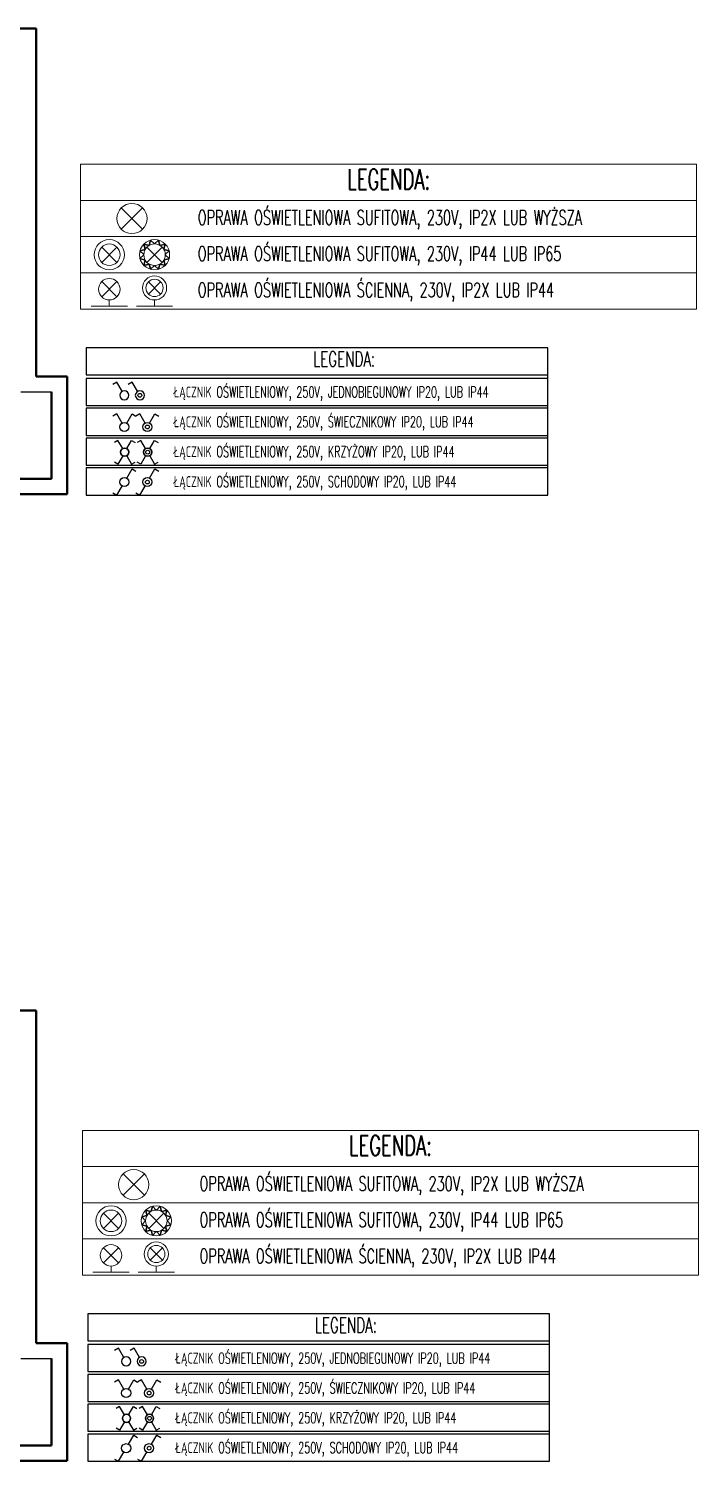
# Model space of a CAD drawing. Header units: inches. Extents: x -114 to 163, y -251 to 267.
# Drawn here: x 64.81 to 71.35, y 54.1 to 68.09 of the extents above; entities that cross this region are included whole.
import ezdxf
from ezdxf.enums import TextEntityAlignment as Align

# ---------------------------------------------------------------- set-up
doc = ezdxf.new("R2010")
doc.units = ezdxf.units.IN
doc.header["$MEASUREMENT"] = 0
for name, color, linetype, lineweight in [('IE-lampy-legenda_Michał_Skrzypek', 7, 'Continuous', 0), ('IE-łącznik-legenda_Michał_Skrzypek', 7, 'Continuous', 0), ('WALL 1 75', 250, 'Continuous', 40)]:
    doc.layers.add(name, color=color, linetype=linetype, lineweight=lineweight)
doc.styles.add('simplex', font='simplex.shx')

# ---------------------------------------------------------------- blocks, each defined once
blk = doc.blocks.new('*U16')
at = {"layer": 'IE-łącznik-legenda_Michał_Skrzypek', "lineweight": -3, "ltscale": 50}
blk.add_lwpolyline([(-1.72, -1.72), (-0.8, 1.72), (1.72, -0.8), (-0.8, 1.72), (-1.72, -1.72)], dxfattribs=at)
blk = doc.blocks.new('*U17')
at = {"layer": 'IE-lampy-legenda_Michał_Skrzypek', "color": 0, "linetype": 'ByBlock', "lineweight": -2, "transparency": 16777216}
blk.add_blockref('*U16', (-36270.85, -122421.39), dxfattribs=at)
for p, rotation in [((-36266.64, -122421.56), 329.9999999999999), ((-36276.83, -122426.91), 59.99999999999996), ((-36277, -122431.12), 89.99999999999994), ((-36274.58, -122423.35), 29.99999999999996), ((-36263.08, -122423.81), 299.9999999999999), ((-36261.29, -122431.75), 239.9999999999999), ((-36261.12, -122427.54), 269.9999999999999), ((-36275.04, -122434.85), 120), ((-36271.48, -122437.11), 150), ((-36267.27, -122437.27), 180), ((-36263.54, -122435.32), 209.9999999999999)]:
    blk.add_blockref('*U16', p, dxfattribs=dict(at, rotation=rotation))
blk = doc.blocks.new('Legenda lampy')
at = {"layer": 'IE-lampy-legenda_Michał_Skrzypek'}
for p, q in [((408.35, 96), (0, 96)), ((0, 96), (0, 72)), ((0, 72), (408.35, 72))]:
    blk.add_line(p, q, dxfattribs=at)
at = {"layer": 'IE-lampy-legenda_Michał_Skrzypek', "lineweight": 13, "ltscale": 50}
for p, q in [((408.35, 96), (408.35, 72)), ((26.94, 67.07), (41.08, 52.93)), ((26.94, 52.93), (41.08, 67.07)), ((13.96, 41.05), (24.06, 30.95)), ((13.96, 30.95), (24.06, 41.05)), ((43.96, 30.95), (54.06, 41.05)), ((54.06, 30.95), (43.96, 41.05)), ((13.96, 18.19), (24.06, 8.09)), ((13.96, 8.09), (24.06, 18.19)), ((44.97, 18.04), (53.05, 9.96)), ((44.97, 9.96), (53.05, 18.04)), ((7.01, 2), (31.01, 2)), ((19.01, 2), (19.01, 6)), ((37.01, 2), (61.01, 2)), ((49.01, 2), (49.01, 6))]:
    blk.add_line(p, q, dxfattribs=at)
for points in [[(0, 72), (0, 48), (408.35, 48), (408.35, 72)], [(0, 48), (0, 24), (408.35, 24), (408.35, 48)], [(0, 24), (0, 0), (408.35, 0), (408.35, 24)]]:
    blk.add_lwpolyline(points, dxfattribs=at)
for centre, radius in [((34.01, 60), 10), ((19.01, 36), 10), ((19.01, 36), 7.14), ((49.01, 36), 10), ((49.01, 36), 7.14), ((19.01, 13.14), 7.14), ((49.01, 14), 8), ((49.01, 14), 5.71)]:
    blk.add_circle(centre, radius, dxfattribs=at)
at = {"layer": 'IE-lampy-legenda_Michał_Skrzypek', "lineweight": -3}
blk.add_blockref('*U17', (36318.07, 122465.33), dxfattribs=at)
at = {"layer": 'IE-lampy-legenda_Michał_Skrzypek', "ltscale": 2, "style": 'simplex', "width": 0.65}
blk.add_text('LEGENDA:', height=13.415, dxfattribs=at).set_placement((204.17, 85.95), align=Align.MIDDLE_CENTER)
for s, p in [('OPRAWA OŚWIETLENIOWA SUFITOWA, 230V, IP2X LUB WYŻSZA', (77.63, 60.68)), ('OPRAWA OŚWIETLENIOWA SUFITOWA, 230V, IP44 LUB IP65', (77.63, 36.68)), ('OPRAWA OŚWIETLENIOWA ŚCIENNA, 230V, IP2X LUB IP44', (77.63, 12.68))]:
    blk.add_text(s, height=9.5824, dxfattribs=at).set_placement(p, align=Align.MIDDLE_LEFT)

msp = doc.modelspace()

# ---------------------------------------------------------------- linework, layer by layer
for p, q in [((69.88, 64.977), (65.37, 64.977)), ((65.37, 64.977), (65.37, 64.712)), ((69.88, 63.537), (69.88, 64.977)), ((65.37, 64.712), (69.88, 64.712)), ((69.88, 64.677), (65.37, 64.677)), ((65.37, 64.677), (65.37, 64.412)), ((64.734, 64.545), (65.034, 64.545)), ((65.67, 64.641), (65.632, 64.619)), ((65.722, 64.551), (65.67, 64.641)), ((65.822, 64.641), (65.783, 64.619)), ((65.874, 64.551), (65.822, 64.641)), ((65.37, 64.412), (69.88, 64.412)), ((69.88, 64.385), (65.37, 64.385)), ((65.37, 64.385), (65.37, 64.12)), ((65.67, 64.331), (65.632, 64.309)), ((65.722, 64.241), (65.67, 64.331)), ((65.767, 64.241), (65.819, 64.331)), ((65.819, 64.331), (65.857, 64.309)), ((65.894, 64.331), (65.856, 64.309)), ((65.946, 64.241), (65.894, 64.331)), ((65.991, 64.241), (66.043, 64.331)), ((66.043, 64.331), (66.081, 64.309)), ((65.37, 64.12), (69.88, 64.12)), ((69.88, 64.093), (65.37, 64.093)), ((65.37, 64.093), (65.37, 63.828)), ((65.681, 64.072), (65.647, 64.052)), ((65.728, 63.991), (65.681, 64.072)), ((65.768, 63.991), (65.815, 64.072)), ((65.815, 64.072), (65.85, 64.052)), ((65.906, 64.072), (65.871, 64.052)), ((65.952, 63.991), (65.906, 64.072)), ((65.992, 63.991), (66.039, 64.072)), ((66.039, 64.072), (66.074, 64.052)), ((65.681, 63.84), (65.647, 63.86)), ((65.728, 63.921), (65.681, 63.84)), ((65.768, 63.921), (65.815, 63.84)), ((65.815, 63.84), (65.85, 63.86)), ((65.906, 63.84), (65.871, 63.86)), ((65.952, 63.921), (65.906, 63.84)), ((65.992, 63.921), (66.039, 63.84)), ((66.039, 63.84), (66.074, 63.86)), ((65.37, 63.828), (69.88, 63.828)), ((69.88, 63.802), (65.37, 63.802)), ((65.37, 63.802), (65.37, 63.537)), ((65.767, 63.703), (65.819, 63.793)), ((65.819, 63.793), (65.857, 63.77)), ((65.991, 63.703), (66.043, 63.793)), ((66.043, 63.793), (66.081, 63.77)), ((65.632, 63.558), (65.67, 63.535)), ((65.67, 63.535), (65.722, 63.625)), ((65.856, 63.558), (65.894, 63.535)), ((65.894, 63.535), (65.946, 63.625)), ((65.37, 63.537), (69.88, 63.537)), ((69.897, 55.537), (65.387, 55.537)), ((65.387, 55.537), (65.387, 55.272)), ((69.897, 54.097), (69.897, 55.537)), ((65.387, 55.272), (69.897, 55.272)), ((69.897, 55.237), (65.387, 55.237)), ((65.387, 55.237), (65.387, 54.972)), ((65.687, 55.201), (65.649, 55.179)), ((65.739, 55.111), (65.687, 55.201)), ((65.839, 55.201), (65.8, 55.179)), ((65.891, 55.111), (65.839, 55.201)), ((64.734, 55.101), (65.034, 55.101)), ((65.387, 54.972), (69.897, 54.972)), ((69.897, 54.945), (65.387, 54.945)), ((65.387, 54.945), (65.387, 54.68)), ((65.687, 54.891), (65.649, 54.869)), ((65.739, 54.801), (65.687, 54.891)), ((65.784, 54.801), (65.836, 54.891)), ((65.836, 54.891), (65.874, 54.869)), ((65.912, 54.891), (65.873, 54.869)), ((65.964, 54.801), (65.912, 54.891)), ((66.008, 54.801), (66.06, 54.891)), ((66.06, 54.891), (66.099, 54.869)), ((65.387, 54.68), (69.897, 54.68)), ((69.897, 54.654), (65.387, 54.654)), ((65.387, 54.654), (65.387, 54.389)), ((65.698, 54.632), (65.664, 54.612)), ((65.745, 54.551), (65.698, 54.632)), ((65.785, 54.551), (65.832, 54.632)), ((65.832, 54.632), (65.867, 54.612)), ((65.923, 54.632), (65.888, 54.612)), ((65.97, 54.551), (65.923, 54.632)), ((66.01, 54.551), (66.056, 54.632)), ((66.056, 54.632), (66.091, 54.612)), ((65.745, 54.482), (65.698, 54.401)), ((65.785, 54.482), (65.832, 54.401)), ((65.97, 54.482), (65.923, 54.401)), ((66.01, 54.482), (66.056, 54.401)), ((65.387, 54.389), (69.897, 54.389)), ((69.897, 54.362), (65.387, 54.362)), ((65.387, 54.362), (65.387, 54.097)), ((65.698, 54.401), (65.664, 54.421)), ((65.784, 54.263), (65.836, 54.353)), ((65.832, 54.401), (65.867, 54.421)), ((65.836, 54.353), (65.874, 54.33)), ((65.923, 54.401), (65.888, 54.421)), ((66.008, 54.263), (66.06, 54.353)), ((66.056, 54.401), (66.091, 54.421)), ((66.06, 54.353), (66.099, 54.33)), ((65.687, 54.096), (65.739, 54.186)), ((65.912, 54.096), (65.964, 54.186)), ((65.387, 54.097), (69.897, 54.097)), ((65.649, 54.118), (65.687, 54.096)), ((65.873, 54.118), (65.912, 54.096))]:
    msp.add_line(p, q)
for centre, radius in [((65.896, 64.512), 0.0185), ((65.969, 64.203), 0.0185), ((65.972, 63.956), 0.0185), ((65.744, 63.664), 0.0445), ((65.969, 63.664), 0.0445), ((65.969, 63.664), 0.0185), ((65.913, 55.072), 0.0185), ((65.986, 54.763), 0.0185), ((65.99, 54.516), 0.0185), ((65.762, 54.224), 0.0445), ((65.986, 54.224), 0.0445), ((65.986, 54.224), 0.0185)]:
    msp.add_circle(centre, radius)
at = {"extrusion": (0, 0, -1)}
for centre, major_axis, start_param, end_param in [((65.744, 64.512), (0.0315, 0.0315), 3.926991, 10.210176), ((65.896, 64.512), (0.0315, 0.0315), 3.926991, 10.210176), ((65.748, 63.956), (-0.0283, 0.0283), 2.356194490192296, 8.639379797371882), ((65.972, 63.956), (-0.0283, 0.0283), 2.356194490192296, 8.639379797371882), ((65.762, 55.072), (0.0315, 0.0315), 3.926991, 10.210176), ((65.913, 55.072), (0.0315, 0.0315), 3.926991, 10.210176), ((65.765, 54.516), (-0.0283, 0.0283), 2.356194490192296, 8.639379797371882), ((65.99, 54.516), (-0.0283, 0.0283), 2.356194490192296, 8.639379797371882)]:
    msp.add_ellipse(centre, major_axis=major_axis, ratio=1, start_param=start_param, end_param=end_param, dxfattribs=at)
for centre, major_axis in [((65.744, 64.203), (0.0315, 0.0315)), ((65.969, 64.203), (0.0315, 0.0315)), ((65.748, 63.956), (0.0283, 0.0283)), ((65.972, 63.956), (0.0283, 0.0283)), ((65.762, 54.763), (0.0315, 0.0315)), ((65.986, 54.763), (0.0315, 0.0315)), ((65.765, 54.516), (0.0283, 0.0283)), ((65.99, 54.516), (0.0283, 0.0283))]:
    msp.add_ellipse(centre, major_axis=major_axis, ratio=1, start_param=5.497787, end_param=11.780972)
at = {"layer": 'WALL 1 75'}
for p, q in [((62.584, 68.095), (64.884, 68.095)), ((64.884, 64.695), (64.884, 68.095)), ((64.884, 64.695), (65.184, 64.695)), ((65.184, 64.695), (65.184, 63.545)), ((65.034, 64.545), (65.034, 63.695)), ((62.734, 63.695), (65.034, 63.695)), ((61.563, 63.545), (65.184, 63.545)), ((62.584, 58.501), (64.884, 58.501)), ((64.884, 55.251), (64.884, 58.501)), ((64.884, 55.251), (65.184, 55.251)), ((65.184, 55.251), (65.184, 54.101)), ((65.034, 55.101), (65.034, 54.251)), ((62.734, 54.251), (65.034, 54.251)), ((58.664, 54.101), (65.184, 54.101))]:
    msp.add_line(p, q, dxfattribs=at)

# ---------------------------------------------------------------- block references
at = {"layer": 'IE-lampy-legenda_Michał_Skrzypek', "lineweight": -3, "ltscale": 50, "xscale": 0.01473765065228941, "yscale": 0.01473765065228941, "zscale": 0.01473765065228941}
for p in [(65.317, 65.355), (65.334, 55.915)]:
    msp.add_blockref('Legenda lampy', p, dxfattribs=at)

# ---------------------------------------------------------------- texts
at = {"ltscale": 2, "style": 'simplex', "width": 0.65}
for p in [(67.891, 64.866), (67.908, 55.426)]:
    msp.add_text('LEGENDA:', height=0.1482, dxfattribs=at).set_placement(p, align=Align.MIDDLE_CENTER)
for s, p in [('ŁĄCZNIK OŚWIETLENIOWY, 250V, JEDNOBIEGUNOWY IP20, LUB IP44', (66.227, 64.544)), ('ŁĄCZNIK OŚWIETLENIOWY, 250V, ŚWIECZNIKOWY IP20, LUB IP44', (66.227, 64.253)), ('ŁĄCZNIK OŚWIETLENIOWY, 250V, KRZYŻOWY IP20, LUB IP44', (66.227, 63.961)), ('ŁĄCZNIK OŚWIETLENIOWY, 250V, SCHODOWY IP20, LUB IP44', (66.227, 63.669)), ('ŁĄCZNIK OŚWIETLENIOWY, 250V, JEDNOBIEGUNOWY IP20, LUB IP44', (66.244, 55.104)), ('ŁĄCZNIK OŚWIETLENIOWY, 250V, ŚWIECZNIKOWY IP20, LUB IP44', (66.244, 54.813)), ('ŁĄCZNIK OŚWIETLENIOWY, 250V, KRZYŻOWY IP20, LUB IP44', (66.244, 54.521)), ('ŁĄCZNIK OŚWIETLENIOWY, 250V, SCHODOWY IP20, LUB IP44', (66.244, 54.229))]:
    msp.add_text(s, height=0.10585, dxfattribs=at).set_placement(p, align=Align.MIDDLE_LEFT)

doc.saveas('drawing.dxf')
